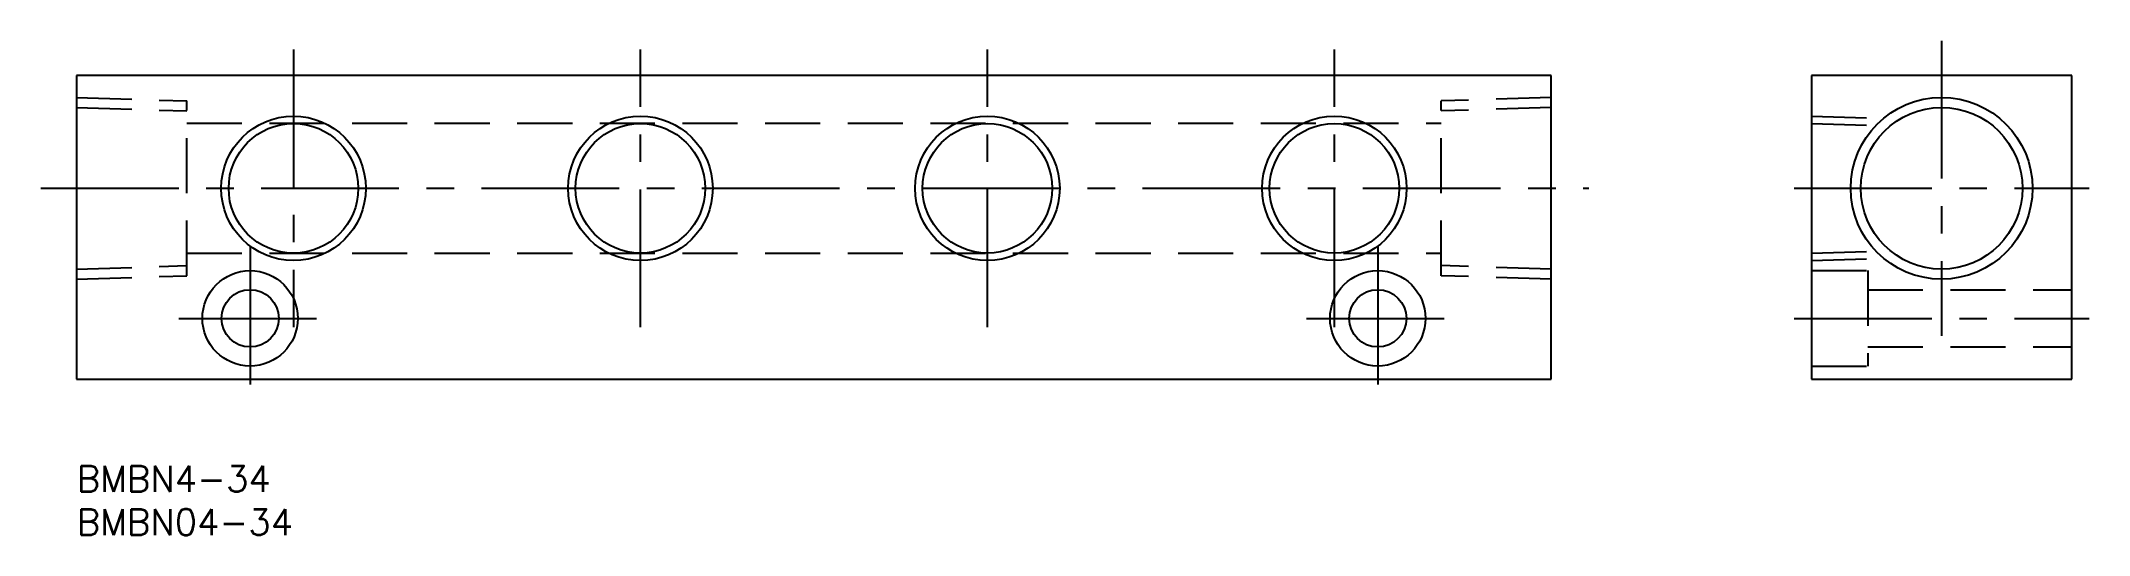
# Model space of a CAD drawing. Extents: x -4 to 232, y -8 to 49.
import ezdxf

# ---------------------------------------------------------------- set-up
doc = ezdxf.new("R2010")
doc.units = 0
doc.header["$LTSCALE"] = 0.5
doc.linetypes.add('CENTER', pattern=[50.8, 31.75, -6.35, 6.35, -6.35])
doc.linetypes.add('DASHED', pattern=[19.05, 12.7, -6.35])
for name, color, linetype in [('MSM_CENTER', 1, 'CENTER'), ('MSM_CONTINUOUS', 7, 'CONTINUOUS'), ('MSM_DASHED', 4, 'DASHED'), ('MSM_NARROW', 5, 'CONTINUOUS'), ('MSM_PART_NUMBER', 7, 'CONTINUOUS')]:
    doc.layers.add(name, color=color, linetype=linetype)
doc.styles.get("Standard").update_dxf_attribs({"font": 'txt.shx', "height": 3, "bigfont": 'bigfont.shx'})

msp = doc.modelspace()

# ---------------------------------------------------------------- linework, layer by layer
at = {"layer": 'MSM_CENTER'}
for p, q in [((25, 48), (25, 16)), ((65, 16), (65, 48)), ((105, 16), (105, 48)), ((145, 16), (145, 48)), ((215, 49), (215, 15)), ((-4.11, 32), (174.35, 32)), ((198, 32), (232, 32)), ((20, 25.23), (20, 8.77)), ((150, 25.23), (150, 8.77)), ((11.77, 17), (28.23, 17)), ((141.77, 17), (158.23, 17)), ((198, 17), (232, 17))]:
    msp.add_line(p, q, dxfattribs=at)
at = {"layer": 'MSM_CONTINUOUS'}
for p, q in [((170, 45), (0, 45)), ((0, 45), (0, 10)), ((170, 10), (170, 45)), ((230, 45), (200, 45)), ((200, 45), (200, 10)), ((230, 10), (230, 45)), ((0, 10), (170, 10)), ((200, 10), (230, 10))]:
    msp.add_line(p, q, dxfattribs=at)
for centre, radius in [((215, 32), 9.32), ((25, 32), 7.47), ((65, 32), 7.47), ((105, 32), 7.47), ((145, 32), 7.47), ((20, 17), 5.5), ((150, 17), 5.5), ((20, 17), 3.3), ((150, 17), 3.3)]:
    msp.add_circle(centre, radius, dxfattribs=at)
at = {"layer": 'MSM_DASHED'}
for p, q in [((0, 42.48), (12.7, 42.08)), ((0, 41.32), (12.7, 40.92)), ((12.7, 21.92), (12.7, 42.08)), ((170, 42.48), (157.3, 42.08)), ((157.3, 21.92), (157.3, 42.08)), ((170, 41.32), (157.3, 40.92)), ((200, 40.33), (208.32, 40.07)), ((12.7, 39.5), (157.3, 39.5)), ((200, 39.47), (207.43, 39.24)), ((12.7, 24.5), (157.3, 24.5)), ((200, 24.52), (207.43, 24.76)), ((200, 23.67), (208.32, 23.93)), ((0, 22.68), (12.7, 23.08)), ((0, 21.52), (12.7, 21.92)), ((170, 22.68), (157.3, 23.08)), ((170, 21.52), (157.3, 21.92)), ((200, 22.5), (206.5, 22.5)), ((206.5, 22.5), (206.5, 11.5)), ((206.5, 20.3), (230, 20.3)), ((206.5, 13.7), (230, 13.7)), ((200, 11.5), (206.5, 11.5))]:
    msp.add_line(p, q, dxfattribs=at)
at = {"layer": 'MSM_NARROW'}
for centre, radius in [((25, 32), 8.33), ((65, 32), 8.33), ((105, 32), 8.33), ((145, 32), 8.33), ((215, 32), 10.48)]:
    msp.add_circle(centre, radius, dxfattribs=at)

# ---------------------------------------------------------------- texts
at = {"layer": 'MSM_PART_NUMBER'}
for s, p in [('BMBN4-34', (0, -3)), ('BMBN04-34', (0, -8))]:
    msp.add_text(s, height=3, dxfattribs=at).set_placement(p)

doc.saveas('drawing.dxf')
